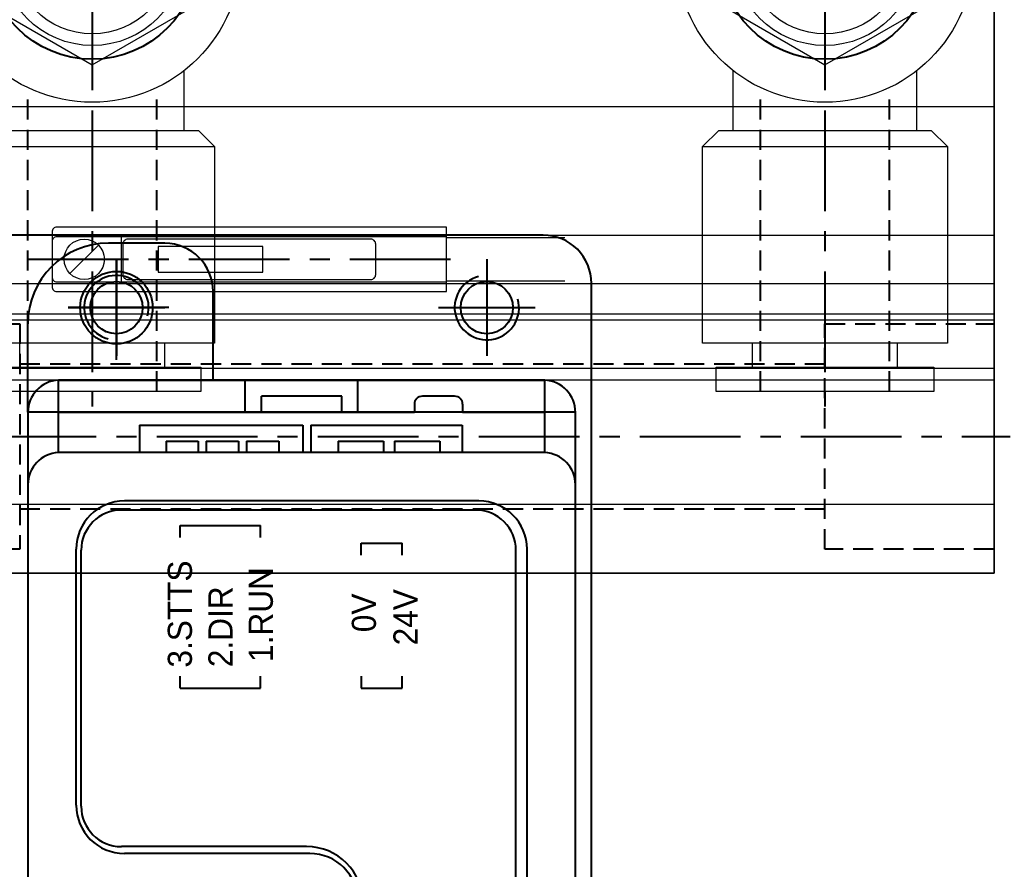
# Model space of a CAD drawing. Header units: inches. Extents: x 0 to 77285, y -118 to 40065.
# Drawn here: x 47605.4 to 47666.9, y 23123.7 to 23176.4 of the extents above; entities that cross this region are included whole.
import ezdxf

# ---------------------------------------------------------------- set-up
doc = ezdxf.new("R2010")
doc.units = ezdxf.units.IN
doc.header["$LTSCALE"] = 5
doc.header["$MEASUREMENT"] = 0
doc.linetypes.add('CENTER', pattern=[2, 1.25, -0.25, 0.25, -0.25])
doc.linetypes.add('HIDDEN', pattern=[0.375, 0.25, -0.125])
for name, color, linetype in [('11', 1, 'CENTER'), ('22', 2, 'HIDDEN'), ('99', 181, 'Continuous'), ('T', 3, 'Continuous'), ('Y', 60, 'Continuous')]:
    doc.layers.add(name, color=color, linetype=linetype)
doc.layers.add('88', color=35, linetype='Continuous', lineweight=5)
doc.styles.add('SCI', font='')
doc.styles.get('SCI').set_extended_font_data('Gulim')

# ---------------------------------------------------------------- blocks, each defined once
blk = doc.blocks.new('A$C8b1ceeae')
for p, q in [((120, -43), (120, 0)), ((-7, -46), (117, -46))]:
    blk.add_line(p, q)
for centre in [(115.5, -16.5), (115.5, -39.5)]:
    blk.add_circle(centre, 1.621)
blk.add_arc((117, -43), 3, 270, 0)
at = {"layer": '11'}
for p, q in [((115.5, -13.5), (115.5, -19.5)), ((118.5, -16.5), (112.5, -16.5)), ((115.5, -36.5), (115.5, -42.5)), ((118.5, -39.5), (112.5, -39.5))]:
    blk.add_line(p, q, dxfattribs=at)
at = {"layer": 'T'}
for centre, start, end in [((115.5, -16.5), 255, 165), ((115.5, -39.5), 15, 285)]:
    blk.add_arc(centre, 2, start, end, dxfattribs=at)
blk = doc.blocks.new('A$C9c3b0687E')
for p, q in [((114.497, 28.5), (8.5, 28.5)), ((114.5, 28.5), (8.5, 28.5)), ((111.5, 28.5), (111.5, 28.5)), ((114.5, 28.5), (120, 28.5)), ((114.5, -5.5), (114.5, 28.5)), ((111.997, -3.6), (111.997, 26.6)), ((111.997, 26.6), (116.495, 26.6)), ((114.497, 4.5), (114.497, 26.6)), ((116.497, 26.6), (116.495, -3.6)), ((116.495, -3.6), (116.497, 26.6)), ((90.099, 25.5), (105.997, 25.5)), ((90.03, 25.19), (105.928, 25.19)), ((125, 20), (125, 23.5)), ((87.099, 11), (87.099, 22.5)), ((87.53, 11.19), (87.53, 22.69)), ((108.428, 0.69), (108.428, 22.69)), ((108.997, 0.5), (108.997, 22.5)), ((113.7, 21.571), (111.997, 21.571)), ((113.7, 21.571), (113.7, 11.421)), ((112.7, 19.921), (111.997, 19.921)), ((112.7, 19.921), (112.7, 17.921)), ((97.372, 19.049), (98.122, 19.049)), ((97.372, 19.049), (97.372, 14.049)), ((106.728, 19.049), (107.478, 19.049)), ((107.478, 19.049), (107.478, 14.049)), ((112.7, 17.921), (111.997, 17.921)), ((112.7, 17.421), (111.997, 17.421)), ((112.7, 17.421), (112.7, 15.421)), ((116.497, 17), (122, 17)), ((112.7, 15.421), (111.997, 15.421)), ((112.7, 14.921), (111.997, 14.921)), ((112.7, 14.921), (112.7, 12.921)), ((114.497, 15), (116.497, 15)), ((97.372, 14.049), (98.122, 14.049)), ((106.728, 14.049), (107.478, 14.049)), ((114.5, 14), (115.5, 14)), ((115.5, 9), (115.5, 14)), ((112.7, 12.921), (111.997, 12.921)), ((113.7, 11.421), (111.997, 11.421)), ((113.7, 10.926), (111.997, 10.926)), ((113.7, 10.926), (113.7, 1.526)), ((112.7, 9.226), (111.997, 9.226)), ((112.7, 9.226), (112.7, 6.426)), ((114.5, 9), (115.5, 9)), ((114.497, 8), (116.497, 8)), ((98.122, 7.807), (97.372, 7.807)), ((97.372, 7.807), (97.372, 5.257)), ((105.622, 7.807), (106.372, 7.807)), ((106.372, 7.807), (106.372, 5.257)), ((112.7, 6.426), (111.997, 6.426)), ((112.7, 5.726), (111.997, 5.726)), ((112.7, 5.726), (112.7, 2.926)), ((97.372, 5.257), (98.122, 5.257)), ((105.622, 5.257), (106.372, 5.257)), ((114.997, 4.5), (114.497, 4.5)), ((115.497, 2), (115.497, 4)), ((112.7, 2.926), (111.997, 2.926)), ((113.7, 1.526), (111.997, 1.526)), ((114.997, 1.5), (114.497, 1.5)), ((114.497, -3.6), (114.497, 1.5)), ((16.428, -1.81), (105.928, -1.81)), ((16.497, -2.5), (105.997, -2.5)), ((111.997, -3.6), (116.495, -3.6)), ((6.497, -5.5), (114.497, -5.5)), ((6.5, -5.5), (114.5, -5.5))]:
    blk.add_line(p, q)
blk.add_circle((121, 23), 2.25)
for centre, radius, start, end in [((109.996, 26.495), 2.005, 2.99284, 89.94476), ((114.496, 26.495), 2.005, 2.99284, 89.94476), ((120, 23.5), 5, 0, 90), ((90.099, 22.5), 3, 90, 180), ((105.997, 22.5), 3, 0, 90), ((90.03, 22.69), 2.5, 90, 180), ((105.928, 22.69), 2.5, 0, 90), ((122, 20), 3, 270, 0), ((84.03, 11.19), 3.5, 270, 0), ((84.099, 11), 3, 270, 0), ((114.997, 4), 0.5, 0, 90), ((114.997, 2), 0.5, 270, 0), ((105.928, 0.69), 2.5, 270, 0), ((105.997, 0.5), 3, 270, 0), ((109.996, -3.495), 2.005, 270.05524, 357.00716), ((114.497, -3.5), 2, 270, 357.13402)]:
    blk.add_arc(centre, radius, start, end)
at = {"layer": '11'}
for p, q in [((121, 19.75), (121, 26.25)), ((117.75, 23), (124.25, 23))]:
    blk.add_line(p, q, dxfattribs=at)
at = {"style": 'SCI'}
for s, p in [('3.STTS', (98.644, 18.312)), ('2.DIR', (98.673, 15.79)), ('1.RUN', (98.997, 13.287)), ('0V', (100.843, 6.885)), ('24V', (100.024, 4.3))]:
    blk.add_text(s, height=1.5, dxfattribs=at).set_placement(p)
blk = doc.blocks.new('A$C44923449')
at = {"layer": '99'}
blk.add_blockref('A$C9c3b0687E', (24.5, -57.5), dxfattribs=at)
at = {"layer": 'Y'}
blk.add_blockref('A$C8b1ceeae', (30, -18), dxfattribs=at)
blk = doc.blocks.new('A$C323c1dae')
for p, q in [((-38.5, 0), (-38.5, -71)), ((-38.5, -71), (-38.5, 0)), ((-34.205, 0), (-34.205, -71)), ((-26.479, 0), (-26.479, -71)), ((-25.75, 0), (-25.75, -71)), ((-22.75, 0), (-22.75, -71)), ((-22.379, 0), (-22.379, -71)), ((-20.5, 0), (-20.5, -71)), ((-20.5, 0), (-20.5, -71)), ((-17.5, 0), (-17.5, -71)), ((-17.5, 0), (-17.5, -71)), ((-9.5, 0), (-9.5, -71)), ((-9.5, 0), (-9.5, -71)), ((-12, -7.4), (-12, -22.6)), ((-25.7, -10.5), (-24.2, -10.5)), ((-18.116, -15.384), (-19.884, -13.616)), ((-17.6, -16.8), (-20.4, -16.8)), ((-25.7, -19.5), (-24.2, -19.5)), ((-11, -20.7), (-7.285, -20.7)), ((-12, -52.9), (-12, -68.1)), ((-11, -54.8), (-7.285, -54.8)), ((-25.7, -56), (-24.2, -56)), ((-25.7, -65), (-24.2, -65)), ((-11, -66.2), (-7.285, -66.2)), ((-38.5, -71), (38.5, -71)), ((38.5, -71), (-38.5, -71))]:
    blk.add_line(p, q)
for points in [[(-12, -7.4), (-11, -8.4), (-11, -21.6), (-12, -22.6), (-24.2, -22.6), (-24.2, -22.6), (-24.2, -7.4), (-24.2, -7.4)], [(-25.7, -8.25), (-25.7, -21.75), (-27.2, -21.75), (-27.2, -8.25)], [(-3.464, -21), (3.464, -21), (6.928, -15), (3.464, -9), (-3.464, -9), (-6.928, -15)], [(-19.8, -19.1), (-19.8, -25.6), (-18.2, -25.6), (-18.2, -19.1)], [(-12, -52.9), (-11, -53.9), (-11, -67.1), (-12, -68.1), (-24.2, -68.1), (-24.2, -68.1), (-24.2, -52.9), (-24.2, -52.9)], [(-25.7, -53.75), (-25.7, -67.25), (-27.2, -67.25), (-27.2, -53.75)], [(-3.464, -66.5), (3.464, -66.5), (6.928, -60.5), (3.464, -54.5), (-3.464, -54.5), (-6.928, -60.5)]]:
    blk.add_lwpolyline(points, close=True)
for points in [[(-20.7, -12.5, 0.414214), (-21, -12.8), (-21, -37), (-17, -37), (-17, -12.8, 0.414214), (-17.3, -12.5)], [(-20.1, -12.5, 0.414214), (-20.4, -12.8), (-20.4, -37), (-17.6, -37), (-17.6, -12.8, 0.414214), (-17.9, -12.5)], [(-19.95, -16.9, 0.414214), (-20.25, -17.2), (-20.25, -32.3, 0.414214), (-19.95, -32.6), (-18.05, -32.6, 0.414214), (-17.75, -32.3), (-17.75, -17.2, 0.414214), (-18.05, -16.9)]]:
    blk.add_lwpolyline(points, format="xyb", close=True)
blk.add_lwpolyline([(-20.35, -44.35), (-20.35, -37), (-17.65, -37), (-17.65, -44.35)])
for centre, radius in [((0, -15), 9.25), ((0, -15), 5.722), ((0, -15), 5), ((-19, -14.5), 1.25), ((0, -60.5), 9.25), ((0, -60.5), 5.722), ((0, -60.5), 5)]:
    blk.add_circle(centre, radius)
at = {"layer": '11'}
for p, q in [((-30, 1), (-30, -72)), ((-19, -11), (-19, -38.5)), ((10.25, -15), (-28.15, -15)), ((10.25, -15), (-10.25, -15)), ((7.578, -15), (-7.578, -15)), ((10.25, -60.5), (-28.15, -60.5)), ((10.25, -60.5), (-10.25, -60.5)), ((7.578, -60.5), (-7.578, -60.5))]:
    blk.add_line(p, q, dxfattribs=at)
at = {"layer": '22'}
for p, q in [((-37, -10.5), (-37, 0)), ((-23, 0), (-23, -10.5)), ((-23, -10.5), (-37, -10.5)), ((-34.5, -10.5), (-34.5, -60.5)), ((-27.2, -11), (-8.7, -11)), ((-25.5, -10.5), (-25.5, -60.5)), ((-27.2, -19), (-8.7, -19)), ((-27.2, -56.5), (-8.7, -56.5)), ((-37, -71), (-37, -60.5)), ((-37, -60.5), (-23, -60.5)), ((-23, -60.5), (-23, -71)), ((-27.2, -64.5), (-8.7, -64.5))]:
    blk.add_line(p, q, dxfattribs=at)
at = {"layer": 'T'}
for centre in [(0, -15), (0, -60.5)]:
    blk.add_circle(centre, 6.578, dxfattribs=at)

msp = doc.modelspace()

# ---------------------------------------------------------------- block references
at = {"rotation": 90}
msp.add_blockref('A$C44923449', (47576.91034076, 23013.05047629, 0), dxfattribs=at)
at = {"layer": '88', "rotation": 90}
msp.add_blockref('A$C323c1dae', (47594.91034076, 23180.55047629, 0), dxfattribs=at)

doc.saveas('drawing.dxf')
